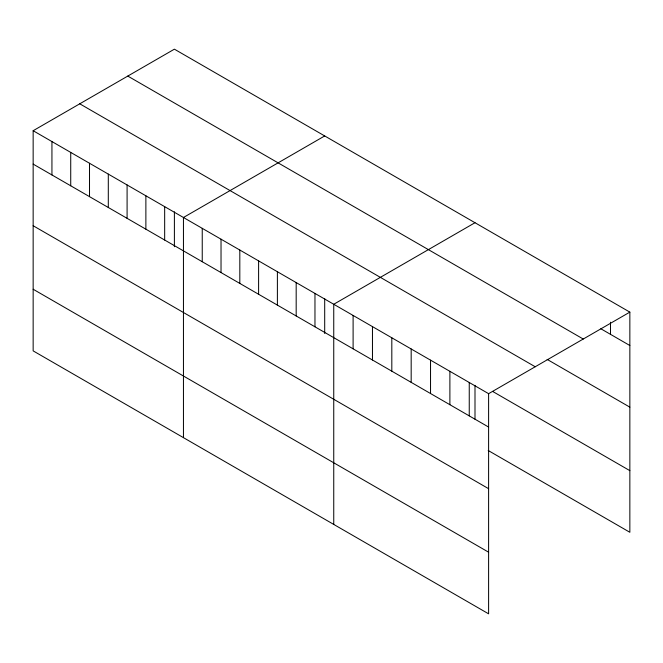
<?xml version="1.0" encoding="UTF-8"?>
<svg xmlns="http://www.w3.org/2000/svg" width="663" height="663" viewBox="0 0 663 663"><rect width="100%" height="100%" fill="white"/><g stroke="black" fill="none" stroke-linecap="round" stroke-linejoin="round"><path stroke-width="0.99" d="M33.15 130.719L488.606 393.673L488.606 613.83L33.15 350.876L33.15 130.719L174.394 49.17L629.85 312.124L629.85 532.281L488.192 450.492M324.696 135.948L183.452 217.497L183.452 437.646M474.998 222.718L333.746 304.267L333.746 524.425M488.606 393.673L629.85 312.124M600.819 328.749L629.85 345.514M127.785 76.079L583.241 339.033M547.141 359.396L629.85 407.148M79.759 103.809L535.215 366.763M492.592 391.402L629.85 470.647M33.15 164.101L488.606 427.055M33.15 225.735L488.606 488.689M33.15 289.242L488.606 552.196M610.49 322.193L610.49 334.334M474.998 385.352L474.998 419.248M469.247 382.501L469.247 415.883M449.887 371.321L449.887 404.703M430.536 360.15L430.536 393.532M411.176 348.97L411.176 382.352M391.816 337.798L391.816 371.181M372.465 326.619L372.465 360.001M353.106 315.447L353.106 348.829M324.696 298.574L324.696 333.506M314.966 293.419L314.966 326.809M296.179 282.579L296.179 315.961M277.391 271.731L277.391 305.113M258.603 260.882L258.603 294.264M239.815 250.034L239.815 283.416M221.028 239.186L221.028 272.576M202.24 228.337L202.24 261.728M174.394 211.804L174.394 246.727M164.664 206.649L164.664 240.031M145.877 195.8L145.877 229.183M127.089 184.952L127.089 218.334M108.301 174.104L108.301 207.494M89.513 163.264L89.513 196.646M70.726 152.415L70.726 185.797M51.938 141.567L51.938 174.949"/></g></svg>
